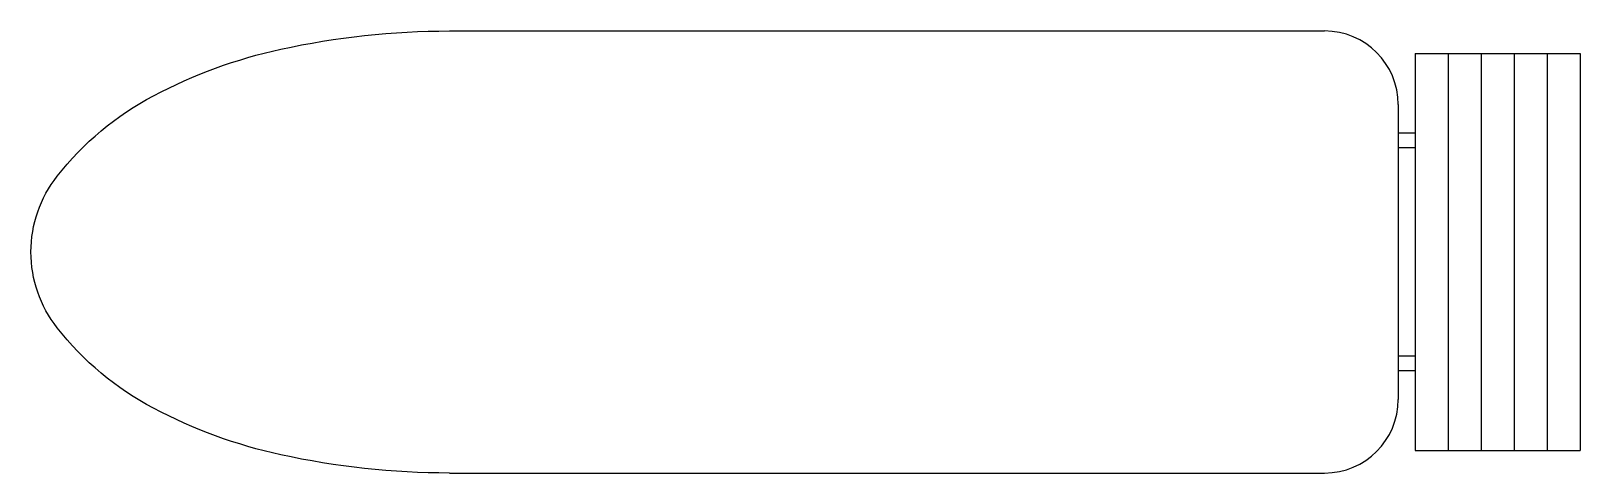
# Model space of a CAD drawing. Extents: x 8.03 to 8.927, y 3.842 to 4.098.
import ezdxf

# ---------------------------------------------------------------- set-up
doc = ezdxf.new("R2010")
doc.units = 0
doc.header["$LTSCALE"] = 0.5
doc.layers.get('0').update_dxf_attribs({"linetype": 'CONTINUOUS'})

msp = doc.modelspace()

# ---------------------------------------------------------------- linework, layer by layer
at = {"color": 0}
for p, q in [((8.2725, 4.0983), (8.77944, 4.0983)), ((8.83199, 4.08526), (8.92745, 4.08526)), ((8.83199, 4.08526), (8.83199, 4.03915)), ((8.85108, 4.08526), (8.85108, 3.85519)), ((8.87017, 4.08526), (8.87017, 3.85519)), ((8.88926, 4.08526), (8.88926, 3.85519)), ((8.90835, 4.08526), (8.90835, 3.85519)), ((8.92745, 4.08526), (8.92745, 3.85519)), ((8.82212, 4.05562), (8.82212, 4.03915)), ((8.82212, 4.03915), (8.82212, 4.03058)), ((8.83199, 4.03915), (8.82212, 4.03915)), ((8.83199, 4.03915), (8.83199, 4.03058)), ((8.82212, 4.03058), (8.82212, 3.90987)), ((8.83199, 4.03058), (8.82212, 4.03058)), ((8.83199, 4.03058), (8.83199, 3.90987)), ((8.82212, 3.90987), (8.82212, 3.9013)), ((8.83199, 3.90987), (8.82212, 3.90987)), ((8.83199, 3.90987), (8.83199, 3.9013)), ((8.83199, 3.9013), (8.82212, 3.9013)), ((8.82212, 3.9013), (8.82212, 3.88483)), ((8.83199, 3.9013), (8.83199, 3.85519)), ((8.83199, 3.85519), (8.92745, 3.85519)), ((8.2725, 3.84215), (8.77944, 3.84215))]:
    msp.add_line(p, q, dxfattribs=at)
msp.add_lwpolyline([(8.2725, 3.84215, -0.053887), (8.17466, 3.85273, -0.06773), (8.10101, 3.87967, -0.105336), (8.04514, 3.92632, -0.167839), (8.02997, 3.97023, -0.167839), (8.04514, 4.01413, -0.105336), (8.10101, 4.06079, -0.06773), (8.17466, 4.08772, -0.053887), (8.2725, 4.0983, -0.053887)], format="xyb", dxfattribs=at)
for centre, start, end in [((8.77944, 4.05562), 0, 90), ((8.77944, 3.88483), 270, 0)]:
    msp.add_arc(centre, 0.04268, start, end, dxfattribs=at)

doc.saveas('drawing.dxf')
